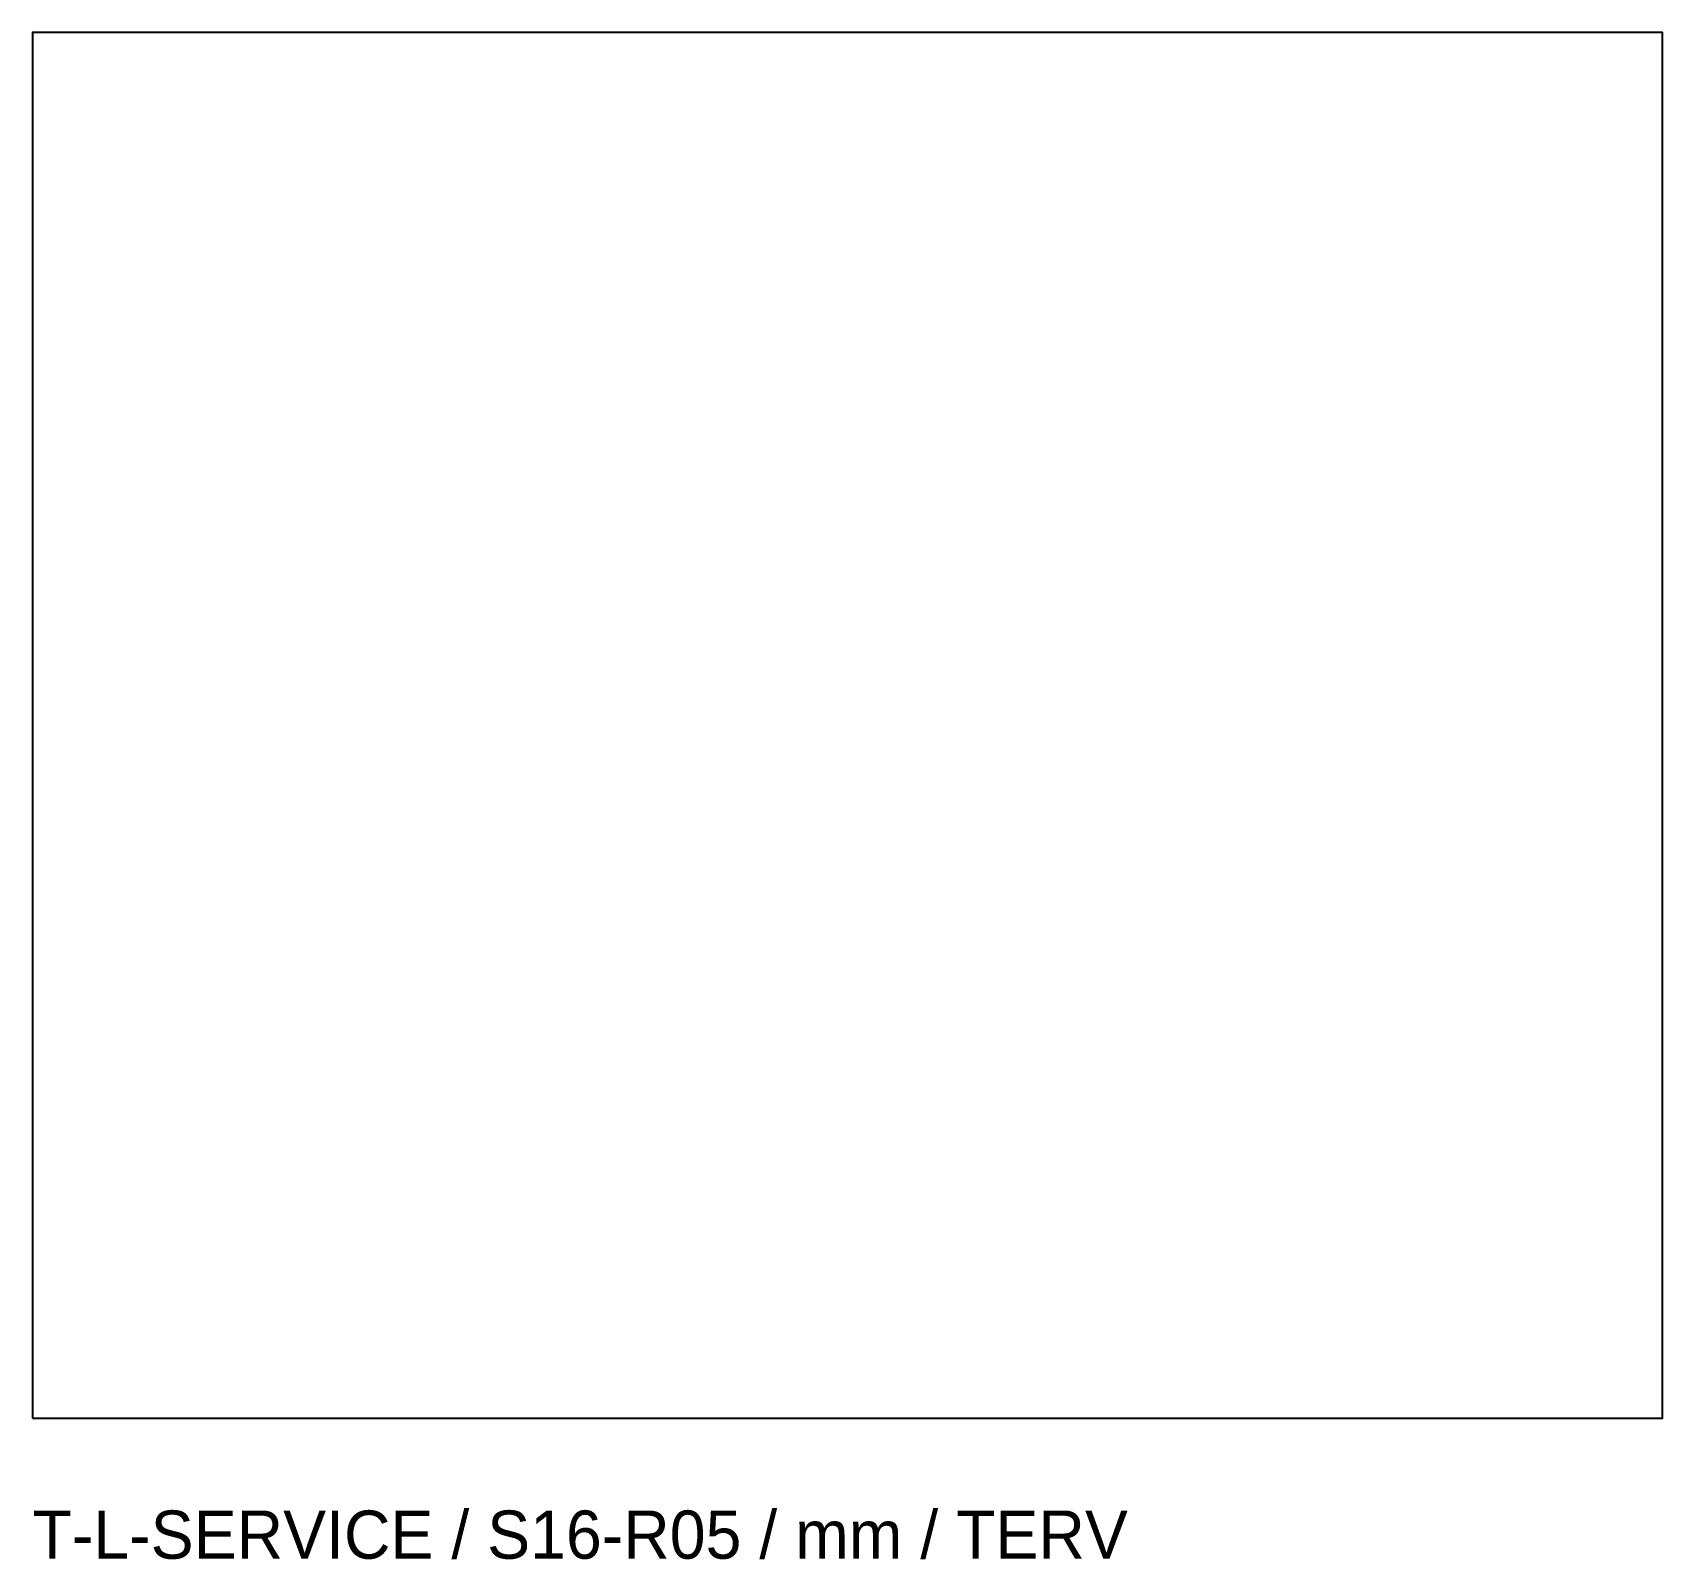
# Model space of a CAD drawing. Header units: millimetres. Extents: x 0 to 406, y -35 to 345.
import ezdxf

# ---------------------------------------------------------------- set-up
doc = ezdxf.new("R2010")
doc.units = ezdxf.units.MM

msp = doc.modelspace()

# ---------------------------------------------------------------- linework, layer by layer
msp.add_lwpolyline([(0, 0), (406, 0), (406, 345), (0, 345)], close=True)

# ---------------------------------------------------------------- texts
msp.add_text('T-L-SERVICE / S16-R05 / mm / TERV', height=12).set_placement((0, -35))

doc.saveas('drawing.dxf')
